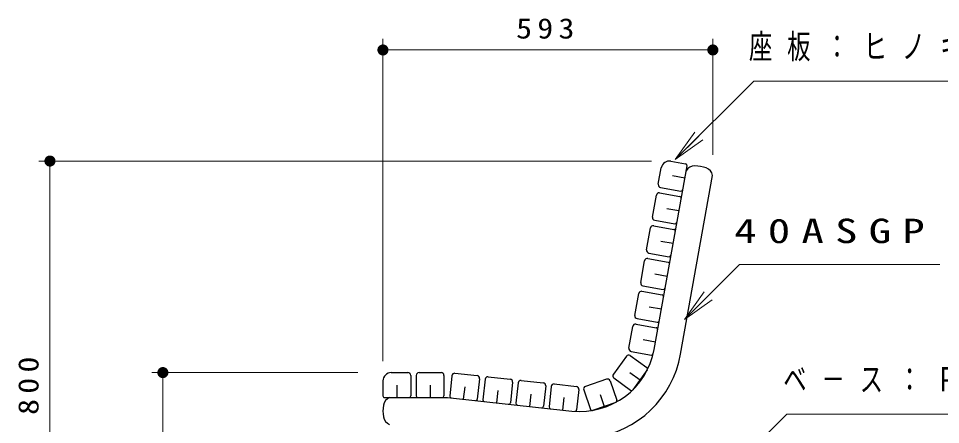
# Model space of a CAD drawing. Units: millimetres on the paper, scale 1:20. Extents: x -365 to 0, y -34 to 257.
# Drawn here: x -149.7 to -66.6, y 121.1 to 157.6 of the extents above; entities that cross this region are included whole.
import ezdxf

# ---------------------------------------------------------------- set-up
doc = ezdxf.new("R2010")
doc.units = ezdxf.units.MM
doc.layers.add('LY_1', color=7, linetype='Continuous', lineweight=25)
doc.styles.add('ＭＳ ゴシック', font='')
doc.styles.get('ＭＳ ゴシック').set_extended_font_data('MS Gothic')

# ---------------------------------------------------------------- blocks, each defined once
blk = doc.blocks.new('filled_dot')
at = {"color": 0, "linetype": 'Continuous', "lineweight": -2, "const_width": 1.25}
blk.add_lwpolyline([(-0.625, 0, 1), (0.625, 0, 1)], format="xyb", close=True, dxfattribs=at)

msp = doc.modelspace()

# ---------------------------------------------------------------- linework, layer by layer
at = {"layer": 'LY_1', "lineweight": 13}
for p, q in [((-116.813, 126.788), (-116.813, 155.799)), ((-87.089, 145.362), (-87.089, 155.799)), ((-116.813, 154.799), (-87.089, 154.799)), ((-90.48, 144.927), (-88.712, 147.402)), ((-90.48, 144.927), (-88.359, 147.048)), ((-88.005, 146.695), (-90.48, 144.927)), ((-92.627, 144.795), (-147.813, 144.795)), ((-146.813, 104.795), (-146.813, 144.795)), ((-89.634, 130.538), (-87.866, 133.013)), ((-89.634, 130.538), (-87.512, 132.659)), ((-87.159, 132.306), (-89.634, 130.538)), ((-119.08, 125.745), (-137.64, 125.745)), ((-136.64, 104.795), (-136.64, 125.745))]:
    msp.add_line(p, q, dxfattribs=at)
at = {"layer": 'LY_1'}
for p, q in [((-90.867, 144.787), (-89.538, 144.549)), ((-92.383, 127.832), (-89.417, 144.375)), ((-92.002, 142.705), (-91.737, 144.182)), ((-90.718, 143.491), (-89.611, 143.292)), ((-89.991, 127.403), (-87.105, 143.499)), ((-91.8, 142.415), (-89.979, 142.088)), ((-92.532, 139.752), (-92.179, 141.721)), ((-91.888, 141.923), (-90.067, 141.596)), ((-91.248, 140.538), (-90.14, 140.339)), ((-93.061, 136.799), (-92.708, 138.768)), ((-92.418, 138.97), (-90.597, 138.643)), ((-92.33, 139.462), (-90.509, 139.136)), ((-91.777, 137.585), (-90.67, 137.387)), ((-92.859, 136.509), (-91.038, 136.183)), ((-93.591, 133.846), (-93.238, 135.815)), ((-92.947, 136.017), (-91.126, 135.691)), ((-92.307, 134.632), (-91.199, 134.434)), ((-93.477, 133.064), (-91.656, 132.738)), ((-93.389, 133.556), (-91.568, 133.23)), ((-94.12, 130.894), (-93.767, 132.862)), ((-92.836, 131.679), (-91.729, 131.481)), ((-93.918, 130.603), (-92.097, 130.277)), ((-94.65, 127.941), (-94.297, 129.909)), ((-94.006, 130.111), (-92.185, 129.785)), ((-93.366, 128.726), (-92.258, 128.528)), ((-94.879, 127.225), (-96.054, 125.607)), ((-94.529, 127.28), (-93.033, 126.193)), ((-94.448, 127.65), (-92.627, 127.324)), ((-116.063, 125.745), (-114.563, 125.745)), ((-114.313, 125.495), (-114.313, 123.645)), ((-113.813, 125.495), (-113.813, 123.645)), ((-113.563, 125.745), (-111.563, 125.745)), ((-111.313, 125.495), (-111.313, 123.645)), ((-110.598, 125.463), (-110.797, 123.624)), ((-110.323, 125.685), (-108.334, 125.47)), ((-94.556, 125.755), (-93.646, 125.093)), ((-93, 125.984), (-94.293, 124.204)), ((-116.813, 124.995), (-116.813, 123.645)), ((-108.112, 125.195), (-108.311, 123.355)), ((-107.615, 125.141), (-107.814, 123.302)), ((-107.34, 125.363), (-105.352, 125.148)), ((-105.13, 124.872), (-105.329, 123.033)), ((-104.633, 124.819), (-104.831, 122.979)), ((-104.357, 125.04), (-102.369, 124.826)), ((-101.375, 124.718), (-99.386, 124.503)), ((-96.67, 125.152), (-98.561, 124.501)), ((-96.352, 124.997), (-95.75, 123.248)), ((-95.999, 125.258), (-94.502, 124.17)), ((-115.563, 124.62), (-115.563, 123.495)), ((-112.563, 124.62), (-112.563, 123.495)), ((-109.449, 124.459), (-109.57, 123.34)), ((-106.467, 124.137), (-106.587, 123.018)), ((-103.484, 123.814), (-103.605, 122.696)), ((-102.147, 124.55), (-102.346, 122.711)), ((-101.65, 124.496), (-101.849, 122.657)), ((-99.165, 124.228), (-99.363, 122.389)), ((-98.716, 124.183), (-98.114, 122.434)), ((-116.663, 123.495), (-110.997, 123.495)), ((-110.997, 123.495), (-99.79, 122.284)), ((-100.501, 123.492), (-100.622, 122.374)), ((-95.843, 123.057), (-97.923, 122.341)), ((-97.249, 123.763), (-96.883, 122.699))]:
    msp.add_line(p, q, dxfattribs=at)
at = {"layer": 'LY_1', "lineweight": 13}
for points in [[(-90.48, 144.927), (-83.409, 151.998), (-47.365, 151.998)], [(-89.634, 130.538), (-84.684, 135.488), (-66.652, 135.488)], [(-95.486, 106.951), (-80.437, 122.001), (-23.258, 122.001)]]:
    msp.add_lwpolyline(points, dxfattribs=at)
at = {"layer": 'LY_1'}
for centre, radius, start, end in [((-90.999, 144.049), 0.75, 79.83397, 169.83417), ((-89.564, 144.402), 0.15, 349.8332, 79.83476), ((-88.727, 143.462), 0.9, 89.04866, 148.79418), ((-88.812, 140.863), 3.5, 71.30611, 88.36367), ((-87.989, 143.33), 0.9, 10.87261, 70.62566), ((-91.756, 142.661), 0.25, 169.83468, 259.83395), ((-89.953, 142.236), 0.15, 259.83433, 349.8334), ((-91.932, 141.677), 0.25, 79.83397, 169.83468), ((-90.094, 141.449), 0.15, 349.8332, 79.83476), ((-92.285, 139.708), 0.25, 169.83468, 259.83395), ((-92.462, 138.724), 0.25, 79.83397, 169.83468), ((-90.482, 139.283), 0.15, 259.83433, 349.8334), ((-90.623, 138.496), 0.15, 349.8332, 79.83476), ((-92.815, 136.755), 0.25, 169.83468, 259.83395), ((-91.012, 136.33), 0.15, 259.83433, 349.8334), ((-92.991, 135.771), 0.25, 79.83397, 169.83468), ((-91.153, 135.543), 0.15, 349.8332, 79.83476), ((-93.344, 133.802), 0.25, 169.83468, 259.83395), ((-93.521, 132.818), 0.25, 79.83397, 169.83468), ((-91.541, 133.377), 0.15, 259.83433, 349.8334), ((-91.682, 132.59), 0.15, 349.8332, 79.83476), ((-93.874, 130.849), 0.25, 169.83468, 259.83395), ((-94.05, 129.865), 0.25, 79.83397, 169.83468), ((-92.212, 129.637), 0.15, 349.8332, 79.83476), ((-92.071, 130.424), 0.15, 259.83433, 349.8334), ((-99.062, 129.03), 6.785, 263.83403, 349.834), ((-99.062, 129.03), 9.215, 277.57703, 349.834), ((-94.676, 127.078), 0.25, 53.99992, 144.00017), ((-94.403, 127.897), 0.25, 169.83468, 259.83395), ((-92.6, 127.472), 0.15, 259.83433, 349.8334), ((-116.063, 124.995), 0.75, 89.99998, 179.99996), ((-114.563, 125.495), 0.25, 0, 89.99998), ((-113.563, 125.495), 0.25, 89.99998, 179.99996), ((-111.563, 125.495), 0.25, 0, 89.99998), ((-110.35, 125.436), 0.25, 83.83398, 173.834), ((-108.361, 125.221), 0.25, 353.83398, 83.83406), ((-95.852, 125.46), 0.25, 143.99999, 234.00012), ((-93.121, 126.072), 0.15, 324.00027, 53.99952), ((-107.367, 125.114), 0.25, 83.83398, 173.834), ((-105.378, 124.899), 0.25, 353.83398, 83.83406), ((-104.384, 124.792), 0.25, 83.83398, 173.834), ((-102.396, 124.577), 0.25, 353.83398, 83.83406), ((-101.402, 124.47), 0.25, 83.83398, 173.834), ((-96.589, 124.916), 0.25, 18.99992, 109.00017), ((-99.413, 124.255), 0.25, 353.83398, 83.83406), ((-98.48, 124.264), 0.25, 108.99999, 199.0001), ((-94.414, 124.292), 0.15, 234.00025, 324.00027), ((-116.663, 123.645), 0.15, 179.99998, 270.00003), ((-115.886, 122.655), 0.9, 111.03974, 170.79164), ((-114.463, 123.645), 0.15, 270.00002, 0), ((-113.663, 123.645), 0.15, 179.99998, 270.00003), ((-111.463, 123.645), 0.15, 270.00002, 0), ((-110.648, 123.608), 0.15, 173.83445, 263.83387), ((-108.46, 123.371), 0.15, 263.83418, 353.83446), ((-107.665, 123.285), 0.15, 173.83445, 263.83387), ((-105.478, 123.049), 0.15, 263.83418, 353.83446), ((-104.682, 122.963), 0.15, 173.83445, 263.83387), ((-95.892, 123.199), 0.15, 289.00027, 18.99952), ((-113.313, 122.28), 3.5, 171.47209, 188.52965), ((-102.495, 122.727), 0.15, 263.83418, 353.83446), ((-101.7, 122.641), 0.15, 173.83445, 263.83387), ((-99.512, 122.405), 0.15, 263.83418, 353.83446), ((-97.972, 122.483), 0.15, 199.00024, 289.00027), ((-115.886, 121.905), 0.9, 189.21466, 248.96045)]:
    msp.add_arc(centre, radius, start, end, dxfattribs=at)

# ---------------------------------------------------------------- block references
at = {"layer": 'LY_1', "lineweight": 13, "xscale": 0.4, "yscale": 0.4}
msp.add_blockref('filled_dot', (-116.813, 154.799), dxfattribs=at)
for p, rotation in [((-87.089, 154.799), 180), ((-146.813, 144.795), 270), ((-136.64, 125.745), 270)]:
    msp.add_blockref('filled_dot', p, dxfattribs=dict(at, rotation=rotation))

# ---------------------------------------------------------------- texts
at = {"layer": 'LY_1', "style": 'ＭＳ ゴシック'}
for s, insert, char_height, attachment_point in [('\\T1.33;\\W1.15;593', (-101.951, 155.799), 1.833, 8), ('\\T1.64;\\W0.7;座板：ヒノキ\u3000５０×４５', (-83.832, 154.998), 2.199, 4), ('\\T1.5;\\W1.35;40ASGP', (-85.166, 138.488), 2.199, 4), ('\\T1.64;\\W0.7;ベ－ス：ＰＬ－４．５\u3000（プレス成形品）', (-80.743, 125.001), 2.199, 4)]:
    msp.add_mtext(s, dxfattribs=dict(at, insert=insert, char_height=char_height, attachment_point=attachment_point))
at = {"layer": 'LY_1', "insert": (-147.813, 124.795), "char_height": 1.833, "attachment_point": 8, "rotation": 90, "style": 'ＭＳ ゴシック'}
msp.add_mtext('\\T1.33;\\W1.15;800', dxfattribs=at)

doc.saveas('drawing.dxf')
